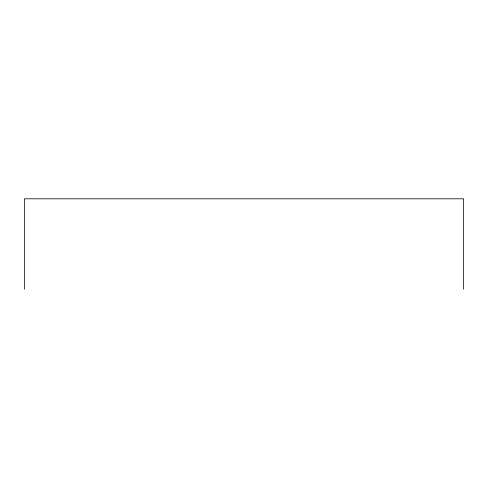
<?xml version="1.0" encoding="UTF-8"?>
<svg xmlns="http://www.w3.org/2000/svg" width="488" height="488" viewBox="0 0 488 488"><rect width="100%" height="100%" fill="white"/><g stroke="black" fill="none" stroke-linecap="round" stroke-linejoin="round"><path stroke-width="0.73" d="M463.6 289.195L463.6 198.805L24.4 198.805L24.4 289.195"/></g></svg>
